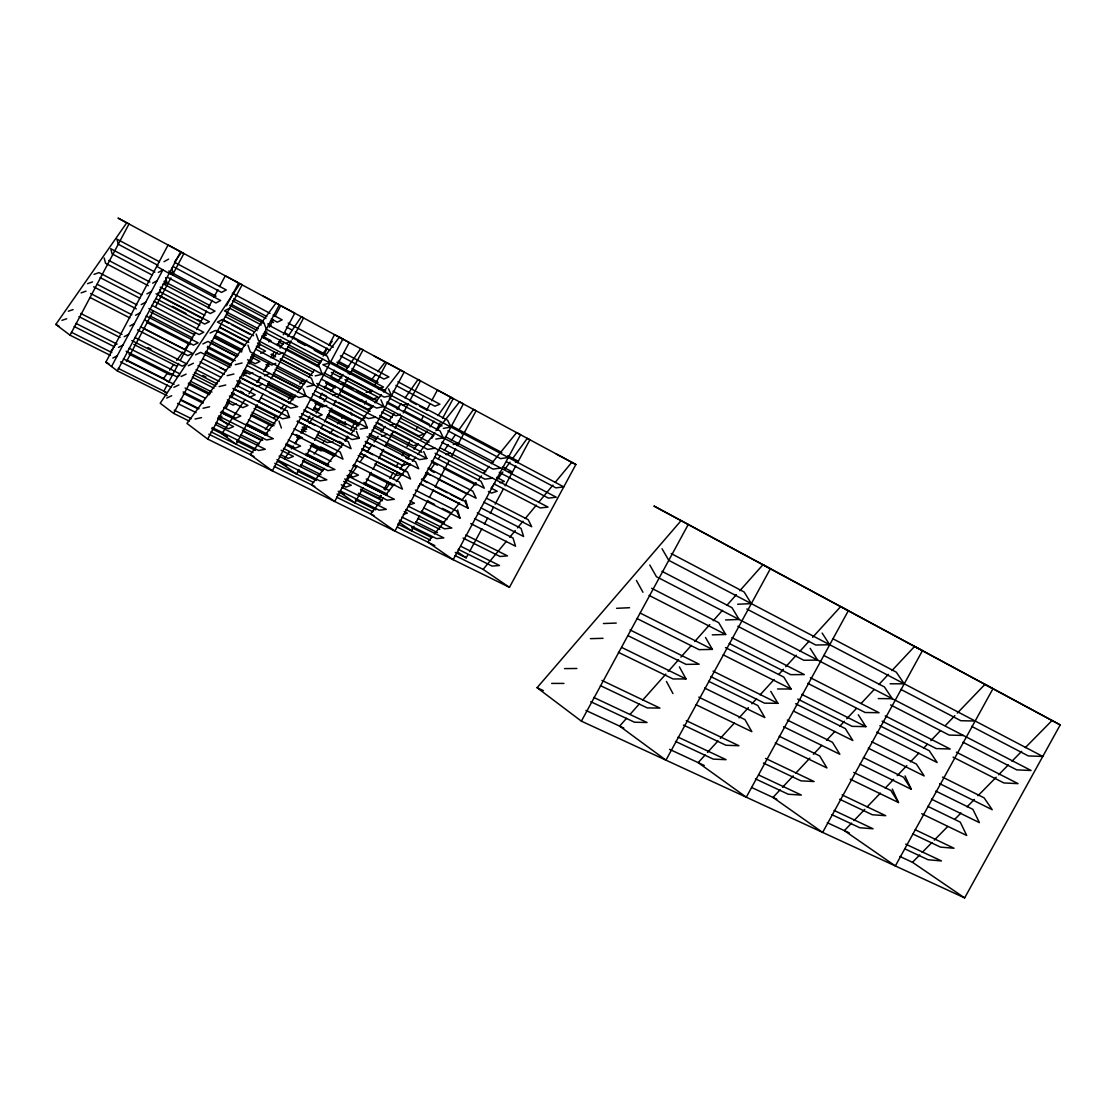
<?xml version="1.0" encoding="UTF-8"?>
<svg xmlns="http://www.w3.org/2000/svg" width="1116" height="1116" viewBox="0 0 1116 1116"><rect width="100%" height="100%" fill="white"/><g stroke="black" fill="none" stroke-linecap="round" stroke-linejoin="round"><path stroke-width="1.5" d="M110.456 355.432L70.043 335.191L129.01 223.981L118.045 218.094L575.87 464.507L509.454 587.337L207.688 439.09L186.944 423.424L276.057 302.994M117.347 370.903L105.825 362.212L168.084 244.99L180.68 251.742L117.347 370.903L167.093 395.664M111.544 366.522L162.894 269.863L158.319 272.43M126.485 361.542L153.157 311.336M155.584 306.774L170.943 277.884M172.561 274.843L183.875 253.541L181.476 252.258L174.473 262.079M167.163 384.992L163.885 391.144L166.619 393.153M168.795 381.909L178.63 363.467M180.262 360.384L195.007 332.707M196.639 329.625L206.46 311.169M208.106 308.1L212.193 300.413M213.84 297.33L217.927 289.644M219.573 286.575L225.306 275.805L238.629 282.962L226.464 305.798M173.622 413.38L242.158 284.775L240.024 283.631L160.202 403.253L173.622 413.38L189.19 421.067M207.688 439.09L279.377 304.78L263.376 296.186M221.805 416.129L220.173 419.197L227.971 424.805M225.906 408.456L229.171 402.318M231.626 397.715L234.095 393.125M237.359 386.987L240.638 380.849M243.093 376.245L245.548 371.642M249.649 363.969L254.56 354.762M258.661 347.104L260.293 344.035M263.571 337.897L266.85 331.759M269.305 327.155L273.392 319.483M275.038 316.414L280.758 305.686L294.777 313.205L283.283 334.744M257.824 382.411L260.279 377.794M263.571 371.642L268.496 362.421M270.965 357.804L274.243 351.652M277.535 345.5L280.814 339.348M257.266 404.662L236.118 444.238L221.833 433.733L245.115 399.472M258.884 401.607L262.957 394.004M265.399 389.428L269.458 381.825M271.09 378.784L290.606 342.249M292.239 339.208L303.622 317.893L301.376 316.693L287.802 336.669M318.172 365.267L320.627 360.677M323.082 356.088L327.183 348.429M328.815 345.374L334.549 334.661L349.21 342.528L336.892 365.546M295.001 443.777L299.116 436.105M300.762 433.036L304.863 425.363M307.332 420.76L309.788 416.156M313.08 410.032L317.181 402.36M319.65 397.756L322.106 393.153M324.575 388.549L327.853 382.411M331.145 376.273L334.423 370.149M298.976 469.459L296.521 474.049L281.441 463.224M300.623 466.39L304.738 458.732M306.37 455.663L312.94 443.401M314.586 440.332L319.511 431.139M321.157 428.07L322.803 425.001M324.435 421.946L331.829 408.149M333.475 405.08L335.93 400.477M337.576 397.422L348.248 377.487M349.894 374.418L363.035 349.894L360.677 348.638L345.821 370.121M344.942 440.722L347.411 436.133M350.689 430.023L355.599 420.844M364.625 404.034L366.257 400.979M370.359 393.334L371.991 390.279M375.269 384.169L386.75 362.77L404.187 372.019L334.702 501.489L311.462 484.79L324.184 468.399M363.132 487.636L354.93 502.897L339.125 491.751M364.765 484.581L371.321 472.389M372.967 469.334L377.055 461.703M378.701 458.648L383.611 449.497M385.257 446.442L393.446 431.195M395.092 428.139L401.648 415.933M403.281 412.892L408.191 403.727M409.837 400.686L420.495 380.849L418.026 379.524L405.052 397.994M380.807 495.392L379.161 498.447L381.867 500.289M384.085 489.282L388.187 481.652M389.833 478.597L393.111 472.5M396.389 466.39L398.035 463.335M402.137 455.705L403.783 452.65M407.061 446.54L409.516 441.964M416.087 429.758L417.733 426.703M421.011 420.593L423.466 416.017M426.758 409.907L430.037 403.811M431.669 400.756L437.416 390.07L453.222 398.565L442.536 418.43M431.85 438.295L433.496 435.24M435.965 430.664L440.081 423.02M413.924 526.25L411.469 530.798L399.096 522.232M415.557 523.209L419.644 515.606M421.276 512.579L427.819 500.428M429.465 497.387L433.552 489.785M435.184 486.743L449.092 460.922M451.548 456.374L455.635 448.772M457.267 445.73L476.086 410.8L473.533 409.419L458.425 430.567M455.3 552.448L466.195 557.819L467.855 554.764M469.501 551.695L481.917 528.705M484.4 524.101L487.706 517.964M490.189 513.374L493.495 507.236M495.155 504.167L503.428 488.85M505.074 485.781L515.829 465.846M517.489 462.777L529.905 439.788L527.268 438.365L512.035 459.36M581.38 721.159L688.265 524.478L1060.2 724.912L964.643 897.906L581.38 721.159L537.075 687.707L681.095 520.628M248.994 393.767L252.872 388.061M256.764 382.356L260.642 376.636M264.52 370.93L269.375 363.788M273.253 358.083L277.131 352.377M280.032 348.094L283.924 342.375M284.413 458.927L289.365 451.757M291.346 448.897L293.327 446.037M295.308 443.164L299.269 437.444M302.241 433.147L307.193 425.977M309.174 423.117L313.136 417.384M316.107 413.087L322.05 404.494M324.031 401.634L327.002 397.338M330.964 391.604L334.926 385.871M337.897 381.574L342.849 374.418M70.043 335.191L55.8 324.449L126.75 222.768M342.124 487.497L357.106 466.181M360.091 461.926L365.085 454.812M367.094 451.98L372.088 444.879M374.083 442.034L378.073 436.356M381.072 432.087L385.062 426.41M389.065 420.718L394.06 413.618M397.059 409.363L401.049 403.671M381.156 495.644L379.161 498.447L360.524 489.157M385.146 490.022L390.126 483.005M393.125 478.792L397.101 473.17M400.1 468.957L405.08 461.94M408.079 457.727L410.06 454.91M414.05 449.302L418.04 443.68M421.039 439.467L427.01 431.041M430.009 426.828L433.998 421.206M437.974 415.598L450.934 397.338M110.442 351.861L116.441 343.449M418.137 486.953L420.146 484.135M423.173 479.908L428.209 472.863M430.218 470.045L434.25 464.395M438.281 458.76L440.29 455.942M444.321 450.306L448.353 444.67M451.366 440.443L455.398 434.794M491.724 487.357L494.765 483.158M497.806 478.959L502.884 471.956M504.92 469.166L509.998 462.163M167.595 372.925L163.536 378.505L168.921 382.37M169.632 370.135L173.691 364.555M176.733 360.37L182.829 352.014M184.865 349.224L188.925 343.644M265.329 429.59L269.514 424.066M273.685 418.542L275.778 415.78M281.009 408.875L284.148 404.745M288.333 399.221L291.471 395.078M299.827 384.03L302.966 379.886M322.845 353.66L327.016 348.15M329.108 345.388L332.247 341.245M262.86 438.044L250.277 454.63L272.318 470.84L342.891 338.999L339.404 337.116L325.774 355.097M264.952 435.282L286.965 406.252M289.072 403.476L295.363 395.19M297.456 392.427L306.9 379.984M308.993 377.208L314.238 370.303M317.376 366.16L322.622 359.24M314.14 454.086L318.381 448.59M322.636 443.094L324.756 440.346M330.057 433.468L333.238 429.339M337.478 423.843L339.599 421.095M341.719 418.347L343.84 415.598M371.433 379.872L375.674 374.376M377.794 371.614L385.215 362.002M326.304 465.665L343.268 443.805M345.388 441.071L348.569 436.984M350.689 434.25L372.953 405.568M375.088 402.834L381.449 394.632M383.569 391.911L400.532 370.052M383.458 497.722L370.596 513.932L394.952 531.077L463.377 403.908L459.569 401.858L437.054 430.218M385.606 495.03L394.185 484.218M396.32 481.526L410.256 463.963M412.404 461.271L415.612 457.211M417.761 454.519L434.919 432.91M432.171 536.698L427.791 542.111L453.166 559.688L520.572 434.724L516.624 432.59L491.403 463.698M434.375 533.992L459.597 502.897M461.787 500.191L476.044 482.614M478.234 479.922L481.526 475.862M483.73 473.156L489.213 466.39M455.077 555.559L483.13 569.383L506.413 541.274M509.733 537.256L515.271 530.574M517.489 527.896L523.027 521.2M525.245 518.521L536.336 505.143M538.554 502.465L552.95 485.069M555.168 482.391L571.797 462.317M626.564 718.299L619.631 726.111L665.959 760.163L770.375 568.728L762.939 564.738L739.824 590.755M630.038 714.393L639.273 703.987M642.746 700.081L665.861 674.05M668.177 671.455L678.57 659.737M680.886 657.129L691.292 645.425M694.752 641.519L709.776 624.597M713.25 620.691L722.498 610.285M727.116 605.081L736.365 594.661M705.186 754.96L698.17 762.633L746.283 797.201L848.327 610.731L840.669 606.616L812.643 637.306M707.516 752.407L718.034 740.898M720.364 738.346L734.384 723.001M739.057 717.881L748.404 707.642M751.905 703.805L756.578 698.7M760.08 694.863L774.099 679.518M778.773 674.399L783.432 669.279M785.776 666.726L796.28 655.218M799.795 651.381L809.128 641.142M780.126 789.821L772.997 797.438L822.645 832.424L922.444 650.67L914.576 646.443L891.977 670.563M782.511 787.282L793.225 775.871M795.596 773.332L809.881 758.099M813.452 754.29L821.781 745.418M826.538 740.34L834.866 731.454M839.623 726.39L844.38 721.313M846.765 718.774L856.279 708.618M861.036 703.54L874.121 689.59M878.892 684.513L888.406 674.357M851.55 823.12L844.352 830.625L895.353 865.946L992.975 688.684L984.954 684.373L957.305 713.124M853.963 820.623L864.774 809.365M867.174 806.868L880.398 793.127M885.211 788.119L893.623 779.373M897.222 775.62L906.834 765.618M910.447 761.865L918.859 753.119M923.657 748.125L927.27 744.372M930.87 740.619L940.481 730.617M945.294 725.623L954.905 715.621M899.845 856.432L912.47 862.305L919.751 854.912M922.179 852.443L931.888 842.58M934.315 840.111L947.665 826.551M954.933 819.144L961.002 812.992M967.07 806.826L974.352 799.419M977.993 795.722L996.197 777.238M998.625 774.769L1008.334 764.906M1011.975 761.21L1021.684 751.347M1025.325 747.636L1052.025 720.518M164.01 261.716L168.614 259.107M152.627 283.157L157.175 280.618M146.935 293.871L151.469 291.374M141.244 304.584L145.764 302.115M135.552 315.284L140.044 312.857M129.874 325.998L134.339 323.598M124.183 336.683L128.633 334.34M118.505 347.383L122.941 345.067M112.828 358.069L117.236 355.795M210.157 333.028L215.318 330.462L244.627 345.765M202.861 343.951L207.981 341.426L237.317 356.618M195.593 354.846L200.671 352.363L230.022 367.443M188.339 365.699L193.389 363.258M179.704 375.241L176.663 376.706L126.15 351.247M181.127 376.51L186.135 374.111M268.635 341.803L271.021 340.673L261.939 335.874M173.915 387.294L178.895 384.936M260.698 353.312L265.469 351.08L256.373 346.309M166.744 398.049L171.683 395.734M285.975 343.407L291.332 340.91M283.032 352.544L279.042 354.386L257.489 343.072M252.788 372.605L249.635 374.041L243.567 370.917M275.722 363.3L271.746 365.099L251.728 354.679M264.478 375.799L269.737 373.428M262.455 384.113L257.238 386.443L240.289 377.752M236.146 403.755L233.035 405.122L226.939 402.053M348.178 373.693L350.912 372.521M341.287 384.462L344.007 383.318M332.652 395.552L336.711 393.85M326.751 405.457L324.059 406.573L310.304 399.472M378.491 389.079L383.485 387.029L351.903 370.261M364.779 418.277L362.309 419.253L333.656 404.397M402.96 405.275L407.145 403.629M400.295 414.203L396.124 415.836L384.002 409.474M390.279 425.573L394.422 423.982M381.686 436.356L387.182 434.264M94.023 274.41L99.003 272.583L141.788 294.889M418.542 443.973L413.52 445.814L390.921 434.096M461.466 433.692L464.312 432.659M87.564 283.673L92.502 281.888M410.702 454.812L408.191 455.705L385.564 444.056M453.249 444.559L457.504 443.038M407.87 463.824L402.876 465.609L380.221 454.017M81.119 292.894L86.016 291.15M446.051 454.63L450.264 453.152M402.541 473.742L397.561 475.486L374.878 463.977M394.729 484.525L392.246 485.376L369.522 473.923M170.65 274.397L173.287 273.49L171.683 268.286M68.313 311.224L73.126 309.578M163.187 284.259L167.107 282.948L165.545 277.703M61.938 320.348L66.723 318.744M515.411 462.261L518.298 461.285L507.794 455.719M157.956 292.978L160.551 292.127L204.814 315.354M408.972 505.018L414.427 503.218L409.767 500.875M508.659 472.431L511.533 471.482L502.535 466.739M500.052 482.782L504.334 481.387L496.62 477.341M403.253 514.462L407.326 513.137L404.215 511.588M172.534 374.111L169.967 374.767L128.912 354.079M235.323 364.695L242.102 362.979M227.19 375.66L233.914 374M219.099 386.582L225.767 384.992M315.228 375.911L322.343 374.265L319.636 367.485L262.218 337.213M203.028 408.261L209.571 406.796M307.026 386.708L314.084 385.132L311.434 378.296L255.522 349.071M195.049 419.03L201.536 417.621M366.132 392.344L371.921 391.13L345.876 377.375M362.491 400.198L359.617 400.784L341.273 391.186M287.007 410.465L289.518 417.412L282.641 418.807L231.5 392.874M375.618 417.217L368.364 418.598L314.698 390.698M360.203 429.088L367.401 427.763L364.527 420.844L312.438 393.836M332.903 441.559L327.337 442.55L316.637 437.123M356.395 431.306L359.226 438.267L352.084 439.537L301.473 413.645M443.373 428.391L450.92 427.079L447.655 420.244L393.069 391.228M323.71 450.334L320.948 450.822L310.248 445.424M435.812 439.104L443.303 437.849L440.081 430.957L386.973 402.974M435.059 448.2L427.623 449.399L375.966 422.545M423.717 451.548L426.842 458.495L419.476 459.639L369.326 433.789M508.296 457.476L500.596 458.62L447.893 430.776M500.721 468.022L493.063 469.111L441.838 442.257M492.491 478.136L484.902 479.169L435.156 453.305M616.59 608.318L629.55 607.718M737.648 604.244L751.333 603.63L744.121 591.982L671.148 553.536M603.435 623.537L616.255 623.063M725.567 619.966L739.127 619.478L732.026 607.732L661.983 571.322M712.301 634.865L725.707 634.488L718.732 622.672L651.674 588.285M590.364 638.659L603.031 638.31M705.535 637.515L712.385 649.4L699.118 649.665L636.831 618.459M564.487 668.596L576.86 668.484M679.393 666.894L686.005 678.933L673.018 678.96L618.431 652.344M551.667 683.41L563.915 683.424M890.108 683.801L904.239 683.815L896.274 672.153L832.703 638.645M777.545 688.963L791.063 689.004L783.809 677.105L725.484 647.601M878.264 698.588L892.298 698.7L884.43 686.954L823.775 655.427M770.765 691.362L777.908 703.317L764.53 703.164L710.655 676.533M975.175 721.006L960.862 720.727L900.877 689.423M858.274 714.784L865.904 726.655L852.164 726.349L797.745 699.076M963.359 735.458L949.158 735.081L890.596 704.935M537.075 687.707L543.38 690.651M585.97 710.46L623.816 728.064M669.558 749.338L704.266 765.464M751.584 787.477L776.82 799.209M827.291 822.687L849.374 832.955M590.741 701.713L634.502 722.219L647.057 722.512L593.712 697.43M675.459 741.401L713.277 759.117L726.111 759.675L678.054 737.09M755.462 778.884L788.287 794.257L801.358 795.066L759.033 775.16M831.811 814.652L859.794 827.751L873.061 828.769L834.084 810.453M904.769 848.83L928.038 859.725L941.472 860.938L905.704 844.128M600.408 685.643L647.252 707.893L659.961 708.088L601.942 680.439M683.466 725.079L725.958 745.265L738.932 745.725L686.284 720.629M763.428 763.051L800.897 780.837L814.108 781.549L765.562 758.42M839.72 799.265L872.321 814.75L885.727 815.684L842.134 794.913M912.609 833.875L940.481 847.114L954.04 848.244L915.232 829.746M696.147 704.768L751.849 731.678L744.944 719.583L698.769 697.151M775.313 743.005L826.942 767.947L819.66 755.895L779.191 736.225M850.266 779.219L898.478 802.516L892.326 789.096M921.732 813.745L966.707 835.479L960.262 822.143L927.842 806.366M853.712 772.439L890.875 790.491L898.478 802.516M621.821 647.503L686.005 678.933M704.545 688.014L764.837 717.546L757.806 705.521L708.604 681.29M783.585 726.725L839.846 754.277L832.452 742.279L787.352 720.071M860.031 764.167L911.284 789.263L905.034 775.899M931.414 799.126L979.43 822.632L972.887 809.351L935.878 791.105M210.98 431.822L252.997 452.566M274.787 463.321L313.68 482.53M337.032 494.053L372.828 511.728M397.728 524.018L430.399 540.158M208.762 434.18L253.974 456.458M274.243 466.446L314.768 486.423M336.6 497.178L374.013 515.606M397.394 527.129L434.808 545.571M863.379 757.513L903.569 777.308L911.284 789.263M212.096 427.47L258.591 450.487L265.287 449.274L215.528 424.568M276.991 459.597L319.943 480.87L326.849 479.824L279.139 456.137M340.24 490.914L379.245 510.221L386.345 509.342L342.11 487.399M399.402 520.195L436.593 538.61L443.847 537.898L401.886 517.057M458.174 549.295L492.072 566.077L499.494 565.505L460.852 546.324M174.263 410.2L191.436 418.695M211.733 428.739L227.343 436.468M236.718 441.099L255.452 450.362M277.312 461.173L286.686 465.818M297.609 471.217L316.344 480.48M338.204 491.305L344.453 494.388M355.376 499.801L375.674 509.831M411.595 527.603L431.892 537.647M628.364 635.855L686.033 664.369L699.146 664.215L630.066 629.926M180.973 400.351L197.992 408.833M218.094 418.863L233.565 426.563L228.487 428.725L216.127 422.587M242.772 431.153L261.186 440.332M281.134 450.264L293.41 456.374L288.193 458.397L280.534 454.603M302.548 460.936L322.357 470.799M343.672 481.428L351.289 485.223L345.974 487.106L341.287 484.79M360.635 489.868L382.425 500.735M418.179 518.549L439.885 529.361M177.542 403.42L196.067 412.613M240.735 434.822L259.107 443.945M300.678 464.605L320.99 474.691M358.403 493.286L380.151 504.097M415.836 521.828L437.5 532.597M713.054 671.121L777.908 703.317M793.518 711.073L852.833 740.508L845.328 728.581L795.624 703.764M868.346 748.208L924.188 775.941L916.362 764.042L871.582 741.68M939.644 783.613L992.222 809.714L984.117 797.856L942.532 777.099M218.527 416.003L266.571 439.969L273.336 438.7L220.466 412.236M283.436 448.395L327.923 470.603L334.898 469.501L285.64 444.865M344.649 478.945L387.224 500.191L394.366 499.27L347.09 475.611M405.819 509.482L444.559 528.803L451.868 528.035L408.358 506.259M463.042 538.038L500.024 556.493L507.487 555.866L465.777 534.996M105.825 362.212L108.936 363.76M118.254 368.392L166.396 392.4M180.374 399.361L199.011 408.651M217.648 417.942L222.307 420.258M242.493 430.33L262.692 440.388M303.064 460.517L323.249 470.575M185.089 388.047L205.191 398.147M223.744 407.466L240.763 416.003L235.643 418.207L221.749 411.246M248.422 419.853L269.891 430.637M288.305 439.871L300.567 446.037L295.322 448.102L286.142 443.498M308.183 449.86L331.02 461.327M349.294 470.506L358.431 475.095L353.075 477.02L348.513 474.732M366.201 479.001L389.54 490.719M423.731 507.892L446.972 519.554M55.8 324.449L58.911 326.012M71.368 332.247L111.823 352.558M127.391 360.37L164.736 379.105M123.388 358.878L174.068 384.309M183.177 391.925L203.238 401.983M246.357 423.578L267.77 434.305M305.965 453.431L328.76 464.842M363.942 482.461L387.224 494.137M421.346 511.212L444.545 522.846M120.486 361.905L171.055 387.224M183.261 393.334L203.098 403.253M221.414 412.418L227.511 415.473M245.757 424.61L265.524 434.501M306.537 455.021L327.783 465.651M347.508 475.528L350.536 477.048M364.179 483.87L386.931 495.253M292.183 433.51L342.975 459.136L340.24 452.106L293.954 428.684M353.646 464.521L402.444 489.129L399.458 482.07L356.45 460.308M413.311 494.625L459.931 518.145L457.63 509.984M470.743 523.599L515.536 546.198L513.025 538.038L474.551 518.563M188.855 382.844L210.185 393.599M251.267 414.315L274.048 425.796M296.8 437.263L299.841 438.797M311.964 444.907L334.688 456.36M352.865 465.525L355.892 467.06M74.116 326.486L113.692 346.42M188.227 383.96L209.543 394.701M250.681 415.417L272.025 426.173M640.291 613.116L712.385 649.4M723.182 654.841L791.063 689.004M801.762 694.375L865.904 726.655M876.744 732.124L937.161 762.521L929.223 750.677L879.868 725.707M192.329 377.236L213.965 388.187M229.422 396.013L247.975 405.401L242.814 407.647L227.399 399.863M254.099 408.512L277.103 420.146M415.333 490.105L456.709 511.058L459.931 518.145M129.079 348.164L179.69 373.748M75.888 323.375L117.11 344.174M190.376 381.184L211.97 392.079M251.993 412.278L274.941 423.857M296.354 434.668L302.478 437.765M320.697 446.958L335.888 454.63M428.432 501.335L434.612 504.46M442.341 508.366L450.083 512.272M196.053 369.619L219.182 381.379M233.049 388.438L250.012 397.073L255.201 394.785L236.662 385.327M257.656 400.951L282.125 413.394M297.414 421.178L309.648 427.4M320.278 432.813L343.044 444.391M361.263 453.654L367.331 456.751M376.636 461.48L403.015 474.9M420.076 483.577L423.173 485.153M433.985 490.663L458.718 503.232M233.356 388.842L289.518 417.412M297.219 421.332L351.08 448.73L348.304 441.727L299.269 416.714M360.217 453.375L410.535 478.973L407.507 471.942L361.961 448.702M419.853 483.716L468.022 508.212L465.679 500.08M477.285 512.914L523.599 536.475L521.046 528.356L481.052 507.933M80.77 313.457L122.007 334.409M147.94 347.592L150.995 349.141M202.875 375.506L205.93 377.055M729.194 643.444L790.644 674.65L804.315 674.594L731.873 637.641M807.719 683.327L865.179 712.51L879.059 712.719L810.411 677.705M882.142 721.131L936.157 748.557L950.218 749.031L885.239 715.886M953.078 757.15L1003.856 782.944L1018.057 783.641L956.384 752.17M131.828 340.575L182.271 366.174L186.846 363.969L134.771 337.451M194.435 372.367L217.271 383.946M302.241 427.093L306.788 429.409M317.376 434.78L341.594 447.084M358.236 455.523L362.77 457.825M78.971 316.637L120.068 337.478M133.767 344.412L176.356 366.006M193.096 374.502L215.932 386.066M255.536 406.154L278.414 417.747M301.348 429.367L305.937 431.697M421.43 479.043L464.758 501.154L468.022 508.212M649.08 595.4L725.707 634.488M198.034 365.616L221.205 377.445M261.325 397.91L285.849 410.409M301.167 418.221L314.963 425.266M321.045 428.363L337.771 436.9M362.114 449.316L372.758 454.742M380.319 458.592L396.947 467.088M399.974 468.622L406.029 471.705M424.164 480.968L427.191 482.503M434.891 486.436L447.279 492.756M450.376 494.332L462.749 500.652M240.205 391.13L243.26 392.679M338.901 441.35L341.928 442.899M239.982 377.124L297.665 406.698L290.732 408.163L236.801 380.779M303.831 409.865L359.226 438.267M365.323 441.392L418.681 468.762L415.598 461.759L367.025 436.775M426.242 472.64L476.141 498.224L472.835 491.207L427.972 468.134M483.856 502.186L531.718 526.724L528.189 519.679L486.674 498.322M140.463 326.737L192.468 353.395L187.879 355.655L137.505 329.89M203.126 358.864L226.409 370.638M269.458 392.72L290.858 403.685M304.612 410.73L307.667 412.306M310.722 413.869L316.846 417.007L322.189 414.817L306.872 406.949M325.942 421.667L351.735 434.891M365.392 441.894L374.502 446.567M382.146 450.641L410.158 464.842M425.656 472.793L430.302 475.179M438.03 479.141L467.367 494.179M143.783 328.564L186.33 350.382M219.782 367.527L225.864 370.651M200.029 361.877L224.344 374.306M363.607 445.521L369.647 448.618M737.843 626.285L803.827 660.267L817.637 660.086L810.132 648.34M962.982 742.196L1016.746 769.873L1031.086 770.486L656.445 576.721L649.791 565.003M90.605 293.508L131.841 314.74M147.117 322.608L189.846 344.593M205.107 352.447L231.054 365.797M243.26 372.088L246.315 373.665M267.714 384.671L293.703 398.049M313.624 408.303L318.227 410.66M327.42 415.403L345.821 424.861L345.081 421.667M242.381 373.79L293.089 399.863M326.751 417.161L354.107 431.236M405.652 457.727L408.665 459.276M431.334 470.938L434.361 472.486M90.257 297.581L129.847 317.921M246.65 365.337L367.401 427.763M371.977 430.12L426.842 458.495M431.376 460.838L484.302 488.208L480.94 481.219L434.543 457.155M93.646 286.812L136.305 308.867M150.004 315.94L192.608 337.967M207.478 346.337L235.211 360.663M330.127 409.712L358.934 424.596M431.432 462.052L437.458 465.177M443.638 468.357L476.044 485.111M488.39 491.486L491.472 493.077L497.164 491.249L490.984 488.055M146.154 316.023L198.104 342.835L193.486 345.123L144.703 319.999M207.227 347.55L233.077 360.887M314.963 403.169L322.524 407.075M329.081 410.59L358.808 425.824M244.627 369.494L298.865 397.449L305.854 395.943L303.259 389.065M205.623 351.373L231.417 364.667M267.784 383.388L295.015 397.408M314.642 407.535L319.176 409.865M328.23 414.524L356.911 429.297M368.978 435.519L376.524 439.397M148.86 308.532L199.094 334.591L203.726 332.261L151.86 305.296M211.217 340.882L238.489 355.028M247.585 359.743L255.159 363.676L259.916 361.486L250.807 356.743M273.294 373.079L301.99 387.963M320.097 397.352L324.616 399.709M374.348 425.503L383.388 430.19M248.129 362.226L300.357 389.289M373.497 427.177L421.918 452.259M97.078 284.259L136.808 304.835M150.548 311.964L194.812 334.884M210.073 342.793L236.02 356.241M272.681 375.227L298.669 388.689M214.774 335.442L242.493 349.866M276.336 367.485L305.338 382.593M100.119 277.577L139.723 298.181M214.314 336.99L241.712 351.247M214.356 337.799L241.684 352M265.971 364.625L268.998 366.201M275.052 369.354L303.803 384.309M321.938 393.739L326.472 396.096M338.553 402.374L352.14 409.446M377.808 422.797L382.328 425.14M394.408 431.418L412.515 440.834M494.123 483.967L540.284 507.961L548.026 507.082L250.319 351.889L247.961 345.123M172.269 306.3L185.954 313.457M198.118 319.804L201.159 321.394M156.059 298.642L204.702 324.045L209.362 321.687L156.031 293.759M216.811 330.378L245.562 345.402M324.045 386.387L333.07 391.116M339.097 394.255L367.694 409.195L372.66 407.214L339.487 389.833M379.733 415.487L390.251 420.983M396.278 424.122L418.835 435.91L423.885 434.04L398.272 420.634M316.818 383.458L370.121 411.302M380.751 416.854L429.13 442.117M439.704 447.628L485.795 471.705M746.841 609.043L815.782 645.02L829.718 644.741L822.115 633.065M971.604 726.335L1028.324 755.937L1042.776 756.453L668.777 560.344L662.025 548.723M154.008 301.264L199.806 325.147M148.316 285.71L105.532 263.25L104.207 258.033M249.789 339.041L217.467 322.078L222.67 319.455L253.513 335.693M282.697 356.227L313.261 372.27M400.644 418.193L433.775 435.589M321.366 379.119L376.566 408.051L383.876 406.615L380.905 399.779M499.215 472.333L548.43 498.127L556.242 497.206L258.591 340.757L256.178 334.033M219.978 327.253L248.784 342.347M271.509 354.246L274.536 355.823M280.576 358.989L312.313 375.618M325.914 382.732L334.953 387.475M381.7 411.944L392.246 417.468M159.937 296.228L202.554 318.548M220.815 328.104L245.171 340.854M271.062 354.414L275.638 356.813M280.214 359.212L310.694 375.171M325.984 383.179L335.163 387.977M163.271 283.827L214.997 311.113L210.324 313.512L160.216 287.147M225.599 316.707L254.364 331.884M277.061 343.854L281.595 346.239M286.115 348.624L319.329 366.146M331.382 372.507L341.928 378.059M344.942 379.649L378.073 397.129L373.093 399.137L356.548 390.447M387.099 401.886L399.137 408.233M403.643 410.618L429.228 424.108M324.128 372.856L377.403 400.895M445.437 436.691L493.523 461.996M222.405 319.874L228.459 323.054M231.486 324.644L249.621 334.186M330.992 376.999L338.511 380.947M346.03 384.908L353.549 388.856M108.782 260.433L149.879 282.041M167.414 277.256L215.932 302.966L220.633 300.525L168.976 273.085M154.887 272.053L110.735 248.687L112.088 253.876L151.832 274.871M258.284 328.76L224.456 310.862L229.673 308.211L261.256 324.951M264.436 332.024L321.045 361.961M389.331 398.077L442.075 425.963M506.748 461.871L555.921 487.859L563.775 486.883L266.319 329.248L263.864 322.566M164.052 281.33L209.85 305.519M226.646 314.391L257.182 330.517M263.278 333.74L266.333 335.358M278.554 341.817L283.143 344.23M287.733 346.658L319.832 363.607M333.614 370.889L342.807 375.743M157.998 265.371L118.268 244.237L116.887 239.089L159.504 261.8M168.697 271.049L216.016 296.2M231.263 304.319L263.32 321.352M267.896 323.793L270.937 325.412M284.692 332.721L289.267 335.163M292.322 336.781L325.942 354.651M338.176 361.165L348.903 366.871M351.972 368.489L378.003 382.342M268.384 324.965L327.295 356.269L330.029 363.021L322.873 364.709L384.169 397.101L391.535 395.608L388.521 388.814M229.701 305.352L262.971 323.026M297.693 341.468L305.226 345.472M314.266 350.271L321.799 354.274M336.865 362.268L347.383 367.861M410.535 401.397L416.533 404.592M419.546 406.196L427.051 410.186M329.527 361.165L385.801 391.019M450.752 425.461L501.795 452.538M173.106 266.557L221.554 292.406L226.269 289.951L174.682 262.344M233.621 298.851L266.78 316.539M271.3 318.953L277.326 322.161L282.153 319.832L273.085 314.991M286.338 326.974L292.35 330.183M295.349 331.787L329.904 350.229M340.408 355.823L383.89 379.022L388.898 376.943L343.84 352.837M395.873 385.411L434.822 406.196L439.913 404.229L397.896 381.756M232.491 300.678L265.929 318.506M270.49 320.934L273.532 322.552M232.309 293.173L270.072 313.373M288.165 323.054L333.321 347.216M688.265 524.478L653.906 506.008L1060.2 724.912M234.625 280.883L237.164 282.236M374.181 356.074L388.089 363.537M556.159 453.905L575.87 464.507M156.756 266.333L169.144 273.448M457.63 551.988L466.195 557.819M483.13 569.383L509.454 587.337M912.47 862.305L964.643 897.906M636.441 580.473L642.956 592.275M666.447 681.444L672.948 693.552M350.633 412.376L351.749 415.11M278.944 421.081L281.413 428.07M159.783 289.49L160.551 292.127"/></g></svg>
